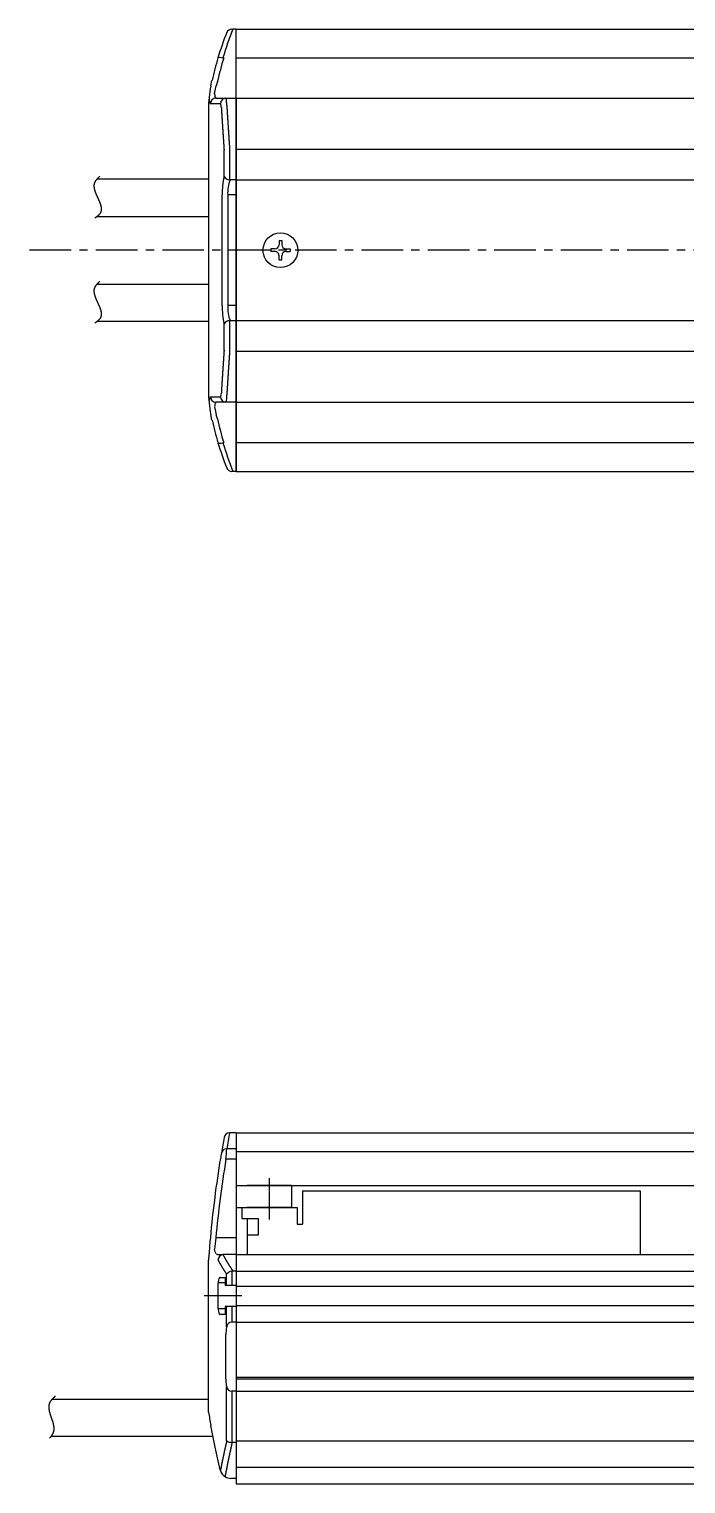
# Model space of a CAD drawing. Extents: x -693 to 450, y 35 to 506.
# Drawn here: x -541.8 to -423.1, y 235.1 to 498.3 of the extents above; entities that cross this region are included whole.
import ezdxf

# ---------------------------------------------------------------- set-up
doc = ezdxf.new("R2010")
doc.units = 0
doc.linetypes.add('CENTER', pattern=[12, 7.5, -1.5, 1.5, -1.5])
doc.layers.get('0').update_dxf_attribs({"linetype": 'CONTINUOUS'})
doc.layers.add('CENTER', color=1, linetype='CENTER')

msp = doc.modelspace()

# ---------------------------------------------------------------- linework, layer by layer
at = {"color": 7, "linetype": 'CONTINUOUS'}
for p, q in [((-505.21, 498.26), (-505.01, 498.26)), ((-504.42, 498.26), (-505.01, 498.26)), ((-504.42, 485.76), (-504.42, 498.26)), ((-504.42, 498.26), (435.58, 498.26)), ((-504.42, 418.26), (-504.42, 498.26)), ((-506.81, 493.09), (-506.67, 493.07)), ((-504.42, 493.06), (-336.42, 493.06)), ((-509, 487.99), (-508.79, 488.98)), ((-507.81, 488.76), (-508.02, 488.03)), ((-509.33, 485.88), (-509.32, 485.89)), ((-507.26, 484.76), (-509.09, 484.76)), ((-508.1, 485.76), (-504.42, 485.76)), ((-504.42, 485.76), (-504.42, 430.76)), ((-504.42, 485.76), (435.58, 485.76)), ((-504.42, 485.76), (-336.42, 485.76)), ((-509.42, 483.91), (-509.42, 432.61)), ((-505.6, 476.51), (-505.62, 476.51)), ((-505.62, 476.51), (-505.62, 471.02)), ((-504.42, 476.53), (435.58, 476.53)), ((-506.6, 471.6), (-506.6, 476.34)), ((-529.55, 471.16), (-509.42, 471.16)), ((-505.62, 471.02), (-505.5, 471.01)), ((-504.42, 471.01), (-505.5, 471.01)), ((-504.42, 471), (435.58, 471)), ((-506.92, 448.26), (-506.92, 468.26)), ((-505.94, 468.26), (-505.94, 448.26)), ((-504.42, 468.26), (-505.94, 468.26)), ((-529.57, 464.36), (-509.42, 464.36)), ((-498.17, 458.51), (-498.17, 458.01)), ((-497.42, 458.51), (-498.17, 458.51)), ((-497.42, 458.01), (-498.17, 458.01)), ((-496.67, 460.01), (-496.67, 459.26)), ((-496.67, 460.01), (-496.17, 460.01)), ((-496.17, 460.01), (-496.17, 459.26)), ((-495.43, 458.51), (-494.67, 458.51)), ((-495.43, 458.01), (-494.67, 458.01)), ((-494.67, 458.51), (-494.67, 458.01)), ((-496.67, 456.51), (-496.67, 457.27)), ((-496.67, 456.51), (-496.17, 456.51)), ((-496.17, 456.51), (-496.17, 457.27)), ((-529.59, 452.11), (-509.42, 452.11)), ((-504.42, 448.26), (-505.94, 448.26)), ((-529.51, 445.41), (-509.42, 445.41)), ((-506.6, 440.19), (-506.6, 444.92)), ((-505.5, 445.51), (-505.62, 445.51)), ((-505.62, 445.51), (-505.62, 440.01)), ((-504.42, 445.51), (-505.5, 445.51)), ((-504.42, 445.53), (435.58, 445.53)), ((-505.62, 440.01), (-505.6, 440.01)), ((-504.42, 439.99), (435.58, 439.99)), ((-509.09, 431.76), (-507.26, 431.76)), ((-509.32, 430.64), (-509.33, 430.65)), ((-504.42, 430.76), (-508.1, 430.76)), ((-504.42, 430.76), (-504.42, 418.26)), ((-504.42, 430.76), (-336.42, 430.76)), ((-502.42, 430.76), (437.58, 430.76)), ((-508.79, 427.54), (-509, 428.54)), ((-507.81, 427.76), (-508.02, 428.5)), ((-506.81, 423.44), (-506.67, 423.46)), ((-504.42, 423.46), (-336.42, 423.46)), ((-505.01, 418.26), (-505.21, 418.26)), ((-504.42, 418.26), (-505.01, 418.26)), ((-504.42, 418.26), (435.58, 418.26)), ((-505.62, 298.59), (-505.6, 298.59)), ((-504.42, 298.59), (-505.6, 298.59)), ((-504.42, 298.59), (-504.42, 289.09)), ((-504.42, 298.59), (-504.42, 236.09)), ((-504.42, 298.59), (-336.42, 298.59)), ((-504.42, 298.59), (-504.42, 289.09)), ((-504.42, 295.7), (-506.12, 295.7)), ((-504.42, 295.23), (-336.42, 295.23)), ((-504.42, 293.82), (-506.27, 293.82)), ((-504.42, 289.09), (-336.42, 289.09)), ((-494.42, 289.09), (-502.42, 289.09)), ((-494.42, 289.09), (-494.42, 285.09)), ((-492.42, 288.09), (-431.42, 288.09)), ((-492.42, 288.09), (-492.42, 282.09)), ((-431.42, 288.09), (-431.42, 276.59)), ((-504.42, 285.09), (-493.42, 285.09)), ((-503.42, 285.09), (-503.42, 283.09)), ((-494.42, 285.09), (-502.42, 285.09)), ((-493.42, 285.09), (-493.42, 282.09)), ((-503.42, 283.09), (-500.42, 283.09)), ((-502.42, 283.09), (-502.42, 276.59)), ((-500.42, 283.09), (-500.42, 280.09)), ((-493.42, 282.09), (-492.42, 282.09)), ((-504.42, 279.59), (-508.1, 279.59)), ((-500.42, 280.09), (-502.42, 280.09)), ((-509.32, 276.91), (-509.33, 276.89)), ((-508.02, 276.68), (-507.81, 276.59)), ((-507.81, 276.59), (-506.67, 276.59)), ((-506.67, 276.59), (-506.81, 276.58)), ((-504.42, 276.59), (-506.67, 276.59)), ((-504.42, 276.59), (435.58, 276.59)), ((-504.42, 276.59), (-504.42, 235.09)), ((-509.42, 248.09), (-509.42, 275.59)), ((-507.65, 266.74), (-507.65, 271.44)), ((-506.39, 271.44), (-507.65, 271.44)), ((-507.34, 272.44), (-506.39, 272.44)), ((-506.39, 272.44), (-506.39, 270.99)), ((-506.14, 270.99), (-506.14, 273.01)), ((-505.01, 273.59), (-505.21, 273.57)), ((-505.21, 273.57), (-505.21, 270.99)), ((-504.42, 273.59), (-505.01, 273.59)), ((-504.42, 273.59), (435.58, 273.59)), ((-504.42, 270.99), (-506.39, 270.99)), ((-504.42, 270.84), (435.58, 270.84)), ((-506.39, 266.74), (-507.65, 266.74)), ((-504.42, 267.19), (-506.39, 267.19)), ((-506.39, 267.19), (-506.39, 265.74)), ((-506.14, 263.52), (-506.14, 267.19)), ((-505.21, 267.19), (-505.21, 264.32)), ((-504.42, 267.34), (435.58, 267.34)), ((-506.39, 265.74), (-507.34, 265.74)), ((-504.42, 264.32), (-505.21, 264.32)), ((-504.42, 264.32), (435.58, 264.32)), ((-506.28, 254.09), (-506.28, 262.09)), ((-506.14, 242.85), (-506.14, 252.65)), ((-504.42, 254.39), (435.58, 254.39)), ((-504.42, 254.09), (435.58, 254.09)), ((-537.64, 250.44), (-509.46, 250.44)), ((-505.21, 251.85), (-505.21, 242.59)), ((-504.42, 251.85), (-505.21, 251.85)), ((-504.42, 251.85), (435.58, 251.85)), ((-537.85, 243.74), (-508.65, 243.74)), ((-505.21, 242.59), (-505.15, 242.59)), ((-504.42, 242.59), (-505.15, 242.59)), ((-504.42, 242.85), (435.58, 242.85)), ((-507.31, 237.62), (-507.27, 237.48)), ((-504.42, 238.09), (435.58, 238.09)), ((-504.42, 236.09), (-505.37, 236.09)), ((-504.42, 235.09), (435.58, 235.09))]:
    msp.add_line(p, q, dxfattribs=at)
for points in [[(-507.71, 493.09), (-507.71, 493.09), (-507.69, 493.11), (-507.59, 493.17), (-507.39, 493.18), (-507.12, 493.15), (-506.81, 493.09)], [(-508.33, 486.57), (-508.24, 487.13), (-508.02, 488.03)], [(-508.33, 429.96), (-508.24, 429.4), (-508.02, 428.5)], [(-507.71, 423.44), (-507.71, 423.44), (-507.69, 423.42), (-507.59, 423.36), (-507.39, 423.35), (-507.12, 423.38), (-506.81, 423.44)], [(-506.27, 293.82), (-506.24, 294.24), (-506.19, 294.87), (-506.14, 295.37), (-506.12, 295.7)], [(-508.02, 276.68), (-508.24, 277.07), (-508.33, 277.54)], [(-507.34, 272.44), (-507.35, 272.44), (-507.46, 272.37), (-507.54, 272.2), (-507.61, 271.96), (-507.65, 271.66), (-507.65, 271.44)], [(-507.65, 266.74), (-507.65, 266.64), (-507.63, 266.32), (-507.56, 266.03), (-507.47, 265.83), (-507.36, 265.74), (-507.34, 265.74)], [(-506.14, 263.52), (-506.22, 263.03), (-506.28, 262.09)], [(-506.28, 254.09), (-506.26, 253.54), (-506.14, 252.65)], [(-507.31, 237.62), (-508.23, 241.71), (-509, 245.67)]]:
    msp.add_lwpolyline(points, dxfattribs=at)
for points in [[(-506.12, 484.45, 0), (-506.11, 484.39, 0), (-506.11, 484.32, 0), (-506.11, 484.26, 0), (-506.1, 484.2, 0), (-506.1, 484.14, 0), (-506.09, 484.08, 0), (-506.09, 484.01, 0), (-506.08, 483.95, 0), (-506.08, 483.89, 0), (-506.08, 483.83, 0), (-506.07, 483.77, 0), (-506.07, 483.7, 0), (-506.07, 483.64, 0), (-506.06, 483.58, 0), (-506.06, 483.52, 0), (-506.05, 483.45, 0), (-506.05, 483.39, 0), (-506.05, 483.33, 0), (-506.04, 483.27, 0), (-506.04, 483.21, 0), (-506.04, 483.14, 0), (-506.03, 483.08, 0), (-506.03, 483.02, 0), (-506.02, 482.96, 0), (-506.02, 482.9, 0), (-506.02, 482.83, 0), (-506.01, 482.77, 0), (-506.01, 482.71, 0), (-506, 482.65, 0), (-506, 482.59, 0), (-506, 482.52, 0), (-505.99, 482.46, 0), (-505.99, 482.4, 0), (-505.98, 482.34, 0), (-505.98, 482.28, 0), (-505.98, 482.21, 0), (-505.97, 482.15, 0), (-505.97, 482.09, 0), (-505.96, 482.03, 0), (-505.96, 481.97, 0), (-505.96, 481.9, 0), (-505.95, 481.84, 0), (-505.95, 481.78, 0), (-505.94, 481.72, 0), (-505.94, 481.66, 0), (-505.94, 481.59, 0), (-505.93, 481.53, 0), (-505.93, 481.47, 0), (-505.93, 481.41, 0), (-505.92, 481.35, 0), (-505.92, 481.29, 0), (-505.91, 481.22, 0), (-505.91, 481.16, 0), (-505.9, 481.1, 0), (-505.9, 481.04, 0), (-505.9, 480.98, 0), (-505.89, 480.91, 0), (-505.89, 480.85, 0), (-505.88, 480.79, 0), (-505.88, 480.73, 0), (-505.88, 480.67, 0), (-505.87, 480.6, 0), (-505.87, 480.54, 0), (-505.87, 480.48, 0), (-505.86, 480.42, 0), (-505.86, 480.36, 0), (-505.85, 480.29, 0), (-505.85, 480.23, 0), (-505.85, 480.17, 0), (-505.84, 480.11, 0), (-505.84, 480.05, 0), (-505.83, 479.98, 0), (-505.83, 479.92, 0), (-505.82, 479.86, 0), (-505.82, 479.8, 0), (-505.82, 479.74, 0), (-505.81, 479.67, 0), (-505.81, 479.61, 0), (-505.81, 479.55, 0), (-505.8, 479.49, 0), (-505.8, 479.42, 0), (-505.79, 479.36, 0), (-505.79, 479.3, 0), (-505.79, 479.24, 0), (-505.78, 479.18, 0), (-505.78, 479.12, 0), (-505.77, 479.05, 0), (-505.77, 478.99, 0), (-505.76, 478.93, 0), (-505.76, 478.87, 0), (-505.76, 478.81, 0), (-505.75, 478.74, 0), (-505.75, 478.68, 0), (-505.74, 478.62, 0), (-505.74, 478.56, 0), (-505.74, 478.5, 0), (-505.73, 478.43, 0), (-505.73, 478.37, 0), (-505.72, 478.31, 0), (-505.72, 478.25, 0), (-505.72, 478.19, 0), (-505.71, 478.12, 0), (-505.71, 478.06, 0), (-505.7, 478, 0), (-505.7, 477.94, 0), (-505.69, 477.88, 0), (-505.69, 477.81, 0), (-505.69, 477.75, 0), (-505.68, 477.69, 0), (-505.68, 477.63, 0), (-505.67, 477.57, 0), (-505.67, 477.5, 0), (-505.67, 477.44, 0), (-505.66, 477.38, 0), (-505.66, 477.32, 0), (-505.65, 477.26, 0), (-505.65, 477.19, 0), (-505.65, 477.13, 0), (-505.64, 477.07, 0), (-505.64, 477.01, 0), (-505.63, 476.95, 0), (-505.63, 476.89, 0), (-505.62, 476.82, 0), (-505.62, 476.76, 0), (-505.62, 476.7, 0), (-505.61, 476.64, 0), (-505.61, 476.58, 0), (-505.6, 476.51, 0)], [(-507.1, 484.11, 0), (-507.1, 484.05, 0), (-507.1, 483.99, 0), (-507.09, 483.92, 0), (-507.09, 483.86, 0), (-507.08, 483.8, 0), (-507.08, 483.74, 0), (-507.08, 483.68, 0), (-507.07, 483.62, 0), (-507.07, 483.56, 0), (-507.06, 483.5, 0), (-507.06, 483.44, 0), (-507.06, 483.38, 0), (-507.05, 483.32, 0), (-507.05, 483.26, 0), (-507.05, 483.19, 0), (-507.04, 483.13, 0), (-507.04, 483.07, 0), (-507.03, 483.01, 0), (-507.03, 482.95, 0), (-507.03, 482.89, 0), (-507.02, 482.83, 0), (-507.02, 482.77, 0), (-507.01, 482.71, 0), (-507.01, 482.65, 0), (-507.01, 482.59, 0), (-507, 482.53, 0), (-507, 482.47, 0), (-507, 482.4, 0), (-506.99, 482.35, 0), (-506.99, 482.28, 0), (-506.98, 482.22, 0), (-506.98, 482.16, 0), (-506.98, 482.1, 0), (-506.97, 482.04, 0), (-506.97, 481.98, 0), (-506.96, 481.92, 0), (-506.96, 481.86, 0), (-506.96, 481.8, 0), (-506.95, 481.74, 0), (-506.95, 481.68, 0), (-506.94, 481.62, 0), (-506.94, 481.55, 0), (-506.94, 481.49, 0), (-506.93, 481.43, 0), (-506.93, 481.37, 0), (-506.93, 481.31, 0), (-506.92, 481.25, 0), (-506.92, 481.19, 0), (-506.91, 481.13, 0), (-506.91, 481.07, 0), (-506.91, 481.01, 0), (-506.9, 480.95, 0), (-506.9, 480.89, 0), (-506.89, 480.83, 0), (-506.89, 480.77, 0), (-506.89, 480.7, 0), (-506.88, 480.64, 0), (-506.88, 480.58, 0), (-506.88, 480.52, 0), (-506.87, 480.46, 0), (-506.87, 480.4, 0), (-506.86, 480.34, 0), (-506.86, 480.28, 0), (-506.86, 480.22, 0), (-506.85, 480.16, 0), (-506.85, 480.1, 0), (-506.84, 480.04, 0), (-506.84, 479.98, 0), (-506.84, 479.92, 0), (-506.83, 479.86, 0), (-506.83, 479.8, 0), (-506.82, 479.73, 0), (-506.82, 479.67, 0), (-506.82, 479.61, 0), (-506.81, 479.55, 0), (-506.81, 479.49, 0), (-506.8, 479.43, 0), (-506.8, 479.37, 0), (-506.8, 479.31, 0), (-506.79, 479.25, 0), (-506.79, 479.19, 0), (-506.78, 479.13, 0), (-506.78, 479.07, 0), (-506.78, 479.01, 0), (-506.77, 478.94, 0), (-506.77, 478.88, 0), (-506.76, 478.82, 0), (-506.76, 478.76, 0), (-506.76, 478.7, 0), (-506.75, 478.64, 0), (-506.75, 478.58, 0), (-506.74, 478.52, 0), (-506.74, 478.46, 0), (-506.74, 478.4, 0), (-506.73, 478.34, 0), (-506.73, 478.28, 0), (-506.72, 478.22, 0), (-506.72, 478.16, 0), (-506.72, 478.1, 0), (-506.71, 478.04, 0), (-506.71, 477.97, 0), (-506.7, 477.91, 0), (-506.7, 477.85, 0), (-506.7, 477.79, 0), (-506.69, 477.73, 0), (-506.69, 477.67, 0), (-506.68, 477.61, 0), (-506.68, 477.55, 0), (-506.68, 477.49, 0), (-506.67, 477.43, 0), (-506.67, 477.37, 0), (-506.66, 477.31, 0), (-506.66, 477.25, 0), (-506.66, 477.19, 0), (-506.65, 477.13, 0), (-506.65, 477.06, 0), (-506.64, 477, 0), (-506.64, 476.94, 0), (-506.63, 476.88, 0), (-506.63, 476.82, 0), (-506.63, 476.76, 0), (-506.62, 476.7, 0), (-506.62, 476.64, 0), (-506.62, 476.58, 0), (-506.61, 476.52, 0), (-506.61, 476.46, 0), (-506.6, 476.4, 0), (-506.6, 476.34, 0)], [(-506.6, 440.19, 0), (-506.6, 440.13, 0), (-506.61, 440.07, 0), (-506.61, 440.01, 0), (-506.62, 439.95, 0), (-506.62, 439.89, 0), (-506.62, 439.83, 0), (-506.63, 439.77, 0), (-506.63, 439.71, 0), (-506.63, 439.64, 0), (-506.64, 439.58, 0), (-506.64, 439.52, 0), (-506.65, 439.46, 0), (-506.65, 439.4, 0), (-506.66, 439.34, 0), (-506.66, 439.28, 0), (-506.66, 439.22, 0), (-506.67, 439.16, 0), (-506.67, 439.1, 0), (-506.68, 439.04, 0), (-506.68, 438.98, 0), (-506.68, 438.92, 0), (-506.69, 438.86, 0), (-506.69, 438.8, 0), (-506.7, 438.74, 0), (-506.7, 438.68, 0), (-506.7, 438.61, 0), (-506.71, 438.55, 0), (-506.71, 438.49, 0), (-506.72, 438.43, 0), (-506.72, 438.37, 0), (-506.72, 438.31, 0), (-506.73, 438.25, 0), (-506.73, 438.19, 0), (-506.74, 438.13, 0), (-506.74, 438.07, 0), (-506.74, 438.01, 0), (-506.75, 437.95, 0), (-506.75, 437.89, 0), (-506.76, 437.83, 0), (-506.76, 437.76, 0), (-506.76, 437.7, 0), (-506.77, 437.64, 0), (-506.77, 437.58, 0), (-506.78, 437.52, 0), (-506.78, 437.46, 0), (-506.78, 437.4, 0), (-506.79, 437.34, 0), (-506.79, 437.28, 0), (-506.8, 437.22, 0), (-506.8, 437.16, 0), (-506.8, 437.1, 0), (-506.81, 437.04, 0), (-506.81, 436.98, 0), (-506.82, 436.92, 0), (-506.82, 436.85, 0), (-506.82, 436.79, 0), (-506.83, 436.73, 0), (-506.83, 436.67, 0), (-506.84, 436.61, 0), (-506.84, 436.55, 0), (-506.84, 436.49, 0), (-506.85, 436.43, 0), (-506.85, 436.37, 0), (-506.86, 436.31, 0), (-506.86, 436.25, 0), (-506.86, 436.19, 0), (-506.87, 436.13, 0), (-506.87, 436.07, 0), (-506.88, 436, 0), (-506.88, 435.94, 0), (-506.88, 435.88, 0), (-506.89, 435.82, 0), (-506.89, 435.76, 0), (-506.89, 435.7, 0), (-506.9, 435.64, 0), (-506.9, 435.58, 0), (-506.91, 435.52, 0), (-506.91, 435.46, 0), (-506.91, 435.4, 0), (-506.92, 435.34, 0), (-506.92, 435.28, 0), (-506.93, 435.22, 0), (-506.93, 435.16, 0), (-506.93, 435.1, 0), (-506.94, 435.03, 0), (-506.94, 434.97, 0), (-506.94, 434.91, 0), (-506.95, 434.85, 0), (-506.95, 434.79, 0), (-506.96, 434.73, 0), (-506.96, 434.67, 0), (-506.96, 434.61, 0), (-506.97, 434.55, 0), (-506.97, 434.49, 0), (-506.98, 434.43, 0), (-506.98, 434.37, 0), (-506.98, 434.31, 0), (-506.99, 434.25, 0), (-506.99, 434.18, 0), (-507, 434.12, 0), (-507, 434.06, 0), (-507, 434, 0), (-507.01, 433.94, 0), (-507.01, 433.88, 0), (-507.01, 433.82, 0), (-507.02, 433.76, 0), (-507.02, 433.7, 0), (-507.03, 433.64, 0), (-507.03, 433.58, 0), (-507.03, 433.52, 0), (-507.04, 433.45, 0), (-507.04, 433.39, 0), (-507.05, 433.33, 0), (-507.05, 433.27, 0), (-507.05, 433.21, 0), (-507.06, 433.15, 0), (-507.06, 433.09, 0), (-507.06, 433.03, 0), (-507.07, 432.97, 0), (-507.07, 432.91, 0), (-507.08, 432.85, 0), (-507.08, 432.79, 0), (-507.08, 432.73, 0), (-507.09, 432.66, 0), (-507.09, 432.61, 0), (-507.1, 432.54, 0), (-507.1, 432.48, 0), (-507.1, 432.42, 0)], [(-505.6, 440.01, 0), (-505.61, 439.95, 0), (-505.61, 439.89, 0), (-505.62, 439.83, 0), (-505.62, 439.77, 0), (-505.62, 439.7, 0), (-505.63, 439.64, 0), (-505.63, 439.58, 0), (-505.64, 439.52, 0), (-505.64, 439.46, 0), (-505.65, 439.39, 0), (-505.65, 439.33, 0), (-505.65, 439.27, 0), (-505.66, 439.21, 0), (-505.66, 439.15, 0), (-505.67, 439.09, 0), (-505.67, 439.02, 0), (-505.67, 438.96, 0), (-505.68, 438.9, 0), (-505.68, 438.84, 0), (-505.69, 438.78, 0), (-505.69, 438.71, 0), (-505.69, 438.65, 0), (-505.7, 438.59, 0), (-505.7, 438.53, 0), (-505.71, 438.47, 0), (-505.71, 438.4, 0), (-505.72, 438.34, 0), (-505.72, 438.28, 0), (-505.72, 438.22, 0), (-505.73, 438.16, 0), (-505.73, 438.1, 0), (-505.74, 438.03, 0), (-505.74, 437.97, 0), (-505.74, 437.91, 0), (-505.75, 437.85, 0), (-505.75, 437.79, 0), (-505.76, 437.72, 0), (-505.76, 437.66, 0), (-505.76, 437.6, 0), (-505.77, 437.54, 0), (-505.77, 437.48, 0), (-505.78, 437.41, 0), (-505.78, 437.35, 0), (-505.79, 437.29, 0), (-505.79, 437.23, 0), (-505.79, 437.17, 0), (-505.8, 437.1, 0), (-505.8, 437.04, 0), (-505.81, 436.98, 0), (-505.81, 436.92, 0), (-505.81, 436.86, 0), (-505.82, 436.79, 0), (-505.82, 436.73, 0), (-505.82, 436.67, 0), (-505.83, 436.61, 0), (-505.83, 436.55, 0), (-505.84, 436.48, 0), (-505.84, 436.42, 0), (-505.85, 436.36, 0), (-505.85, 436.3, 0), (-505.85, 436.24, 0), (-505.86, 436.17, 0), (-505.86, 436.11, 0), (-505.87, 436.05, 0), (-505.87, 435.99, 0), (-505.87, 435.93, 0), (-505.88, 435.86, 0), (-505.88, 435.8, 0), (-505.88, 435.74, 0), (-505.89, 435.68, 0), (-505.89, 435.62, 0), (-505.9, 435.55, 0), (-505.9, 435.49, 0), (-505.9, 435.43, 0), (-505.91, 435.37, 0), (-505.91, 435.31, 0), (-505.92, 435.24, 0), (-505.92, 435.18, 0), (-505.93, 435.12, 0), (-505.93, 435.06, 0), (-505.93, 435, 0), (-505.94, 434.93, 0), (-505.94, 434.87, 0), (-505.94, 434.81, 0), (-505.95, 434.75, 0), (-505.95, 434.69, 0), (-505.96, 434.62, 0), (-505.96, 434.56, 0), (-505.96, 434.5, 0), (-505.97, 434.44, 0), (-505.97, 434.38, 0), (-505.98, 434.31, 0), (-505.98, 434.25, 0), (-505.98, 434.19, 0), (-505.99, 434.13, 0), (-505.99, 434.07, 0), (-506, 434, 0), (-506, 433.94, 0), (-506, 433.88, 0), (-506.01, 433.82, 0), (-506.01, 433.76, 0), (-506.02, 433.69, 0), (-506.02, 433.63, 0), (-506.02, 433.57, 0), (-506.03, 433.51, 0), (-506.03, 433.44, 0), (-506.04, 433.38, 0), (-506.04, 433.32, 0), (-506.04, 433.26, 0), (-506.05, 433.2, 0), (-506.05, 433.13, 0), (-506.05, 433.07, 0), (-506.06, 433.01, 0), (-506.06, 432.95, 0), (-506.07, 432.89, 0), (-506.07, 432.82, 0), (-506.07, 432.76, 0), (-506.08, 432.7, 0), (-506.08, 432.64, 0), (-506.08, 432.58, 0), (-506.09, 432.51, 0), (-506.09, 432.45, 0), (-506.1, 432.39, 0), (-506.1, 432.33, 0), (-506.11, 432.27, 0), (-506.11, 432.2, 0), (-506.11, 432.14, 0), (-506.12, 432.08, 0)], [(-506.81, 276.58, 0), (-506.8, 276.55, 0), (-506.79, 276.53, 0), (-506.78, 276.5, 0), (-506.76, 276.48, 0), (-506.75, 276.46, 0), (-506.74, 276.43, 0), (-506.73, 276.41, 0), (-506.71, 276.39, 0), (-506.7, 276.36, 0), (-506.69, 276.34, 0), (-506.68, 276.32, 0), (-506.67, 276.29, 0), (-506.65, 276.27, 0), (-506.64, 276.25, 0), (-506.63, 276.22, 0), (-506.61, 276.2, 0), (-506.6, 276.17, 0), (-506.59, 276.15, 0), (-506.58, 276.13, 0), (-506.56, 276.1, 0), (-506.55, 276.08, 0), (-506.54, 276.06, 0), (-506.52, 276.03, 0), (-506.51, 276.01, 0), (-506.5, 275.99, 0), (-506.49, 275.96, 0), (-506.47, 275.94, 0), (-506.46, 275.91, 0), (-506.45, 275.89, 0), (-506.43, 275.87, 0), (-506.42, 275.84, 0), (-506.41, 275.82, 0), (-506.39, 275.8, 0), (-506.38, 275.77, 0), (-506.37, 275.75, 0), (-506.35, 275.73, 0), (-506.34, 275.7, 0), (-506.33, 275.68, 0), (-506.31, 275.65, 0), (-506.3, 275.63, 0), (-506.29, 275.61, 0), (-506.27, 275.58, 0), (-506.26, 275.56, 0), (-506.25, 275.54, 0), (-506.23, 275.51, 0), (-506.22, 275.49, 0), (-506.21, 275.47, 0), (-506.19, 275.44, 0), (-506.18, 275.42, 0), (-506.17, 275.4, 0), (-506.15, 275.37, 0), (-506.14, 275.35, 0), (-506.12, 275.33, 0), (-506.11, 275.3, 0), (-506.1, 275.28, 0), (-506.08, 275.26, 0), (-506.07, 275.23, 0), (-506.06, 275.21, 0), (-506.04, 275.19, 0), (-506.03, 275.16, 0), (-506.01, 275.14, 0), (-506, 275.12, 0), (-505.98, 275.09, 0), (-505.97, 275.07, 0), (-505.96, 275.05, 0), (-505.94, 275.02, 0), (-505.93, 275, 0), (-505.91, 274.98, 0), (-505.9, 274.95, 0), (-505.88, 274.93, 0), (-505.87, 274.91, 0), (-505.86, 274.88, 0), (-505.84, 274.86, 0), (-505.83, 274.84, 0), (-505.81, 274.81, 0), (-505.8, 274.79, 0), (-505.78, 274.77, 0), (-505.77, 274.74, 0), (-505.75, 274.72, 0), (-505.74, 274.7, 0), (-505.73, 274.67, 0), (-505.71, 274.65, 0), (-505.7, 274.63, 0), (-505.68, 274.6, 0), (-505.67, 274.58, 0), (-505.65, 274.56, 0), (-505.64, 274.53, 0), (-505.62, 274.51, 0), (-505.61, 274.49, 0), (-505.59, 274.46, 0), (-505.58, 274.44, 0), (-505.56, 274.42, 0), (-505.55, 274.39, 0), (-505.53, 274.37, 0), (-505.52, 274.35, 0), (-505.5, 274.32, 0), (-505.49, 274.3, 0), (-505.47, 274.28, 0), (-505.46, 274.26, 0), (-505.44, 274.23, 0), (-505.43, 274.21, 0), (-505.41, 274.19, 0), (-505.4, 274.16, 0), (-505.38, 274.14, 0), (-505.37, 274.12, 0), (-505.35, 274.09, 0), (-505.34, 274.07, 0), (-505.32, 274.05, 0), (-505.31, 274.02, 0), (-505.29, 274, 0), (-505.27, 273.98, 0), (-505.26, 273.95, 0), (-505.24, 273.93, 0), (-505.23, 273.91, 0), (-505.21, 273.89, 0), (-505.2, 273.86, 0), (-505.18, 273.84, 0), (-505.17, 273.82, 0), (-505.15, 273.79, 0), (-505.13, 273.77, 0), (-505.12, 273.75, 0), (-505.1, 273.73, 0), (-505.09, 273.7, 0), (-505.07, 273.68, 0), (-505.06, 273.66, 0), (-505.04, 273.63, 0), (-505.02, 273.61, 0), (-505.01, 273.59, 0)], [(-507.71, 275.59, 0), (-507.7, 275.57, 0), (-507.69, 275.55, 0), (-507.67, 275.53, 0), (-507.66, 275.5, 0), (-507.65, 275.49, 0), (-507.64, 275.46, 0), (-507.63, 275.44, 0), (-507.62, 275.42, 0), (-507.61, 275.4, 0), (-507.6, 275.38, 0), (-507.59, 275.36, 0), (-507.57, 275.34, 0), (-507.56, 275.32, 0), (-507.55, 275.3, 0), (-507.54, 275.28, 0), (-507.53, 275.26, 0), (-507.52, 275.24, 0), (-507.51, 275.22, 0), (-507.5, 275.2, 0), (-507.49, 275.18, 0), (-507.47, 275.16, 0), (-507.46, 275.14, 0), (-507.45, 275.12, 0), (-507.44, 275.1, 0), (-507.43, 275.08, 0), (-507.42, 275.06, 0), (-507.41, 275.04, 0), (-507.39, 275.02, 0), (-507.38, 275, 0), (-507.37, 274.98, 0), (-507.36, 274.96, 0), (-507.35, 274.94, 0), (-507.34, 274.92, 0), (-507.32, 274.89, 0), (-507.31, 274.88, 0), (-507.3, 274.86, 0), (-507.29, 274.83, 0), (-507.28, 274.81, 0), (-507.27, 274.79, 0), (-507.25, 274.77, 0), (-507.24, 274.75, 0), (-507.23, 274.73, 0), (-507.22, 274.71, 0), (-507.21, 274.69, 0), (-507.2, 274.67, 0), (-507.18, 274.65, 0), (-507.17, 274.63, 0), (-507.16, 274.61, 0), (-507.15, 274.59, 0), (-507.14, 274.57, 0), (-507.12, 274.55, 0), (-507.11, 274.53, 0), (-507.1, 274.51, 0), (-507.09, 274.49, 0), (-507.08, 274.47, 0), (-507.06, 274.45, 0), (-507.05, 274.43, 0), (-507.04, 274.41, 0), (-507.03, 274.39, 0), (-507.02, 274.37, 0), (-507, 274.35, 0), (-506.99, 274.33, 0), (-506.98, 274.31, 0), (-506.97, 274.29, 0), (-506.95, 274.27, 0), (-506.94, 274.25, 0), (-506.93, 274.23, 0), (-506.92, 274.21, 0), (-506.91, 274.19, 0), (-506.89, 274.17, 0), (-506.88, 274.15, 0), (-506.87, 274.13, 0), (-506.86, 274.11, 0), (-506.84, 274.09, 0), (-506.83, 274.07, 0), (-506.82, 274.05, 0), (-506.81, 274.03, 0), (-506.79, 274.01, 0), (-506.78, 273.99, 0), (-506.77, 273.97, 0), (-506.75, 273.95, 0), (-506.74, 273.93, 0), (-506.73, 273.91, 0), (-506.72, 273.89, 0), (-506.7, 273.87, 0), (-506.69, 273.85, 0), (-506.68, 273.83, 0), (-506.67, 273.81, 0), (-506.65, 273.79, 0), (-506.64, 273.77, 0), (-506.63, 273.75, 0), (-506.62, 273.73, 0), (-506.6, 273.71, 0), (-506.59, 273.69, 0), (-506.58, 273.67, 0), (-506.56, 273.65, 0), (-506.55, 273.63, 0), (-506.54, 273.61, 0), (-506.52, 273.59, 0), (-506.51, 273.57, 0), (-506.5, 273.55, 0), (-506.48, 273.53, 0), (-506.47, 273.51, 0), (-506.46, 273.49, 0), (-506.45, 273.47, 0), (-506.43, 273.45, 0), (-506.42, 273.43, 0), (-506.41, 273.41, 0), (-506.39, 273.39, 0), (-506.38, 273.37, 0), (-506.37, 273.35, 0), (-506.35, 273.33, 0), (-506.34, 273.31, 0), (-506.33, 273.29, 0), (-506.31, 273.27, 0), (-506.3, 273.25, 0), (-506.29, 273.23, 0), (-506.27, 273.21, 0), (-506.26, 273.19, 0), (-506.25, 273.17, 0), (-506.23, 273.15, 0), (-506.22, 273.13, 0), (-506.2, 273.11, 0), (-506.19, 273.09, 0), (-506.18, 273.07, 0), (-506.16, 273.05, 0), (-506.15, 273.03, 0), (-506.14, 273.01, 0)], [(-506.14, 242.85, 0), (-506.15, 242.81, 0), (-506.16, 242.77, 0), (-506.17, 242.73, 0), (-506.17, 242.69, 0), (-506.18, 242.65, 0), (-506.19, 242.6, 0), (-506.2, 242.56, 0), (-506.21, 242.52, 0), (-506.22, 242.48, 0), (-506.23, 242.44, 0), (-506.24, 242.4, 0), (-506.25, 242.35, 0), (-506.26, 242.31, 0), (-506.27, 242.27, 0), (-506.28, 242.23, 0), (-506.29, 242.19, 0), (-506.3, 242.15, 0), (-506.31, 242.1, 0), (-506.32, 242.06, 0), (-506.33, 242.02, 0), (-506.33, 241.98, 0), (-506.34, 241.94, 0), (-506.35, 241.9, 0), (-506.36, 241.85, 0), (-506.37, 241.81, 0), (-506.38, 241.77, 0), (-506.39, 241.73, 0), (-506.4, 241.69, 0), (-506.41, 241.65, 0), (-506.42, 241.6, 0), (-506.43, 241.56, 0), (-506.44, 241.52, 0), (-506.45, 241.48, 0), (-506.45, 241.44, 0), (-506.46, 241.4, 0), (-506.47, 241.35, 0), (-506.48, 241.31, 0), (-506.49, 241.27, 0), (-506.5, 241.23, 0), (-506.51, 241.19, 0), (-506.52, 241.14, 0), (-506.53, 241.1, 0), (-506.54, 241.06, 0), (-506.55, 241.02, 0), (-506.56, 240.98, 0), (-506.56, 240.94, 0), (-506.57, 240.89, 0), (-506.58, 240.85, 0), (-506.59, 240.81, 0), (-506.6, 240.77, 0), (-506.61, 240.72, 0), (-506.62, 240.68, 0), (-506.63, 240.64, 0), (-506.64, 240.6, 0), (-506.65, 240.56, 0), (-506.65, 240.52, 0), (-506.66, 240.47, 0), (-506.67, 240.43, 0), (-506.68, 240.39, 0), (-506.69, 240.35, 0), (-506.7, 240.31, 0), (-506.71, 240.26, 0), (-506.72, 240.22, 0), (-506.73, 240.18, 0), (-506.74, 240.14, 0), (-506.74, 240.1, 0), (-506.75, 240.05, 0), (-506.76, 240.01, 0), (-506.77, 239.97, 0), (-506.78, 239.93, 0), (-506.79, 239.88, 0), (-506.8, 239.84, 0), (-506.81, 239.8, 0), (-506.81, 239.76, 0), (-506.82, 239.72, 0), (-506.83, 239.68, 0), (-506.84, 239.63, 0), (-506.85, 239.59, 0), (-506.86, 239.55, 0), (-506.87, 239.51, 0), (-506.88, 239.46, 0), (-506.88, 239.42, 0), (-506.89, 239.38, 0), (-506.9, 239.34, 0), (-506.91, 239.3, 0), (-506.92, 239.25, 0), (-506.93, 239.21, 0), (-506.94, 239.17, 0), (-506.94, 239.13, 0), (-506.95, 239.09, 0), (-506.96, 239.04, 0), (-506.97, 239, 0), (-506.98, 238.96, 0), (-506.99, 238.92, 0), (-507, 238.87, 0), (-507, 238.83, 0), (-507.01, 238.79, 0), (-507.02, 238.75, 0), (-507.03, 238.71, 0), (-507.04, 238.66, 0), (-507.05, 238.62, 0), (-507.05, 238.58, 0), (-507.06, 238.54, 0), (-507.07, 238.49, 0), (-507.08, 238.45, 0), (-507.09, 238.41, 0), (-507.1, 238.37, 0), (-507.11, 238.32, 0), (-507.11, 238.28, 0), (-507.12, 238.24, 0), (-507.13, 238.2, 0), (-507.14, 238.16, 0), (-507.15, 238.11, 0), (-507.16, 238.07, 0), (-507.16, 238.03, 0), (-507.17, 237.99, 0), (-507.18, 237.94, 0), (-507.19, 237.9, 0), (-507.2, 237.86, 0), (-507.21, 237.82, 0), (-507.21, 237.77, 0), (-507.22, 237.73, 0), (-507.23, 237.69, 0), (-507.24, 237.65, 0), (-507.25, 237.6, 0), (-507.25, 237.56, 0), (-507.26, 237.52, 0), (-507.27, 237.48, 0)], [(-505.15, 242.59, 0), (-505.16, 242.54, 0), (-505.18, 242.49, 0), (-505.18, 242.44, 0), (-505.2, 242.4, 0), (-505.21, 242.35, 0), (-505.22, 242.3, 0), (-505.23, 242.25, 0), (-505.24, 242.2, 0), (-505.25, 242.16, 0), (-505.26, 242.11, 0), (-505.27, 242.06, 0), (-505.28, 242.01, 0), (-505.29, 241.97, 0), (-505.3, 241.92, 0), (-505.31, 241.87, 0), (-505.32, 241.82, 0), (-505.34, 241.77, 0), (-505.35, 241.72, 0), (-505.36, 241.68, 0), (-505.37, 241.63, 0), (-505.38, 241.58, 0), (-505.39, 241.53, 0), (-505.4, 241.49, 0), (-505.41, 241.44, 0), (-505.42, 241.39, 0), (-505.43, 241.34, 0), (-505.44, 241.29, 0), (-505.45, 241.24, 0), (-505.46, 241.2, 0), (-505.47, 241.15, 0), (-505.48, 241.1, 0), (-505.49, 241.05, 0), (-505.5, 241, 0), (-505.51, 240.96, 0), (-505.52, 240.91, 0), (-505.54, 240.86, 0), (-505.55, 240.81, 0), (-505.56, 240.76, 0), (-505.57, 240.72, 0), (-505.58, 240.67, 0), (-505.59, 240.62, 0), (-505.6, 240.57, 0), (-505.61, 240.52, 0), (-505.62, 240.47, 0), (-505.63, 240.43, 0), (-505.64, 240.38, 0), (-505.65, 240.33, 0), (-505.66, 240.28, 0), (-505.67, 240.23, 0), (-505.68, 240.19, 0), (-505.69, 240.14, 0), (-505.7, 240.09, 0), (-505.71, 240.04, 0), (-505.72, 239.99, 0), (-505.73, 239.94, 0), (-505.74, 239.9, 0), (-505.75, 239.85, 0), (-505.76, 239.8, 0), (-505.77, 239.75, 0), (-505.78, 239.7, 0), (-505.79, 239.65, 0), (-505.8, 239.6, 0), (-505.81, 239.56, 0), (-505.82, 239.51, 0), (-505.83, 239.46, 0), (-505.84, 239.41, 0), (-505.85, 239.36, 0), (-505.86, 239.31, 0), (-505.87, 239.27, 0), (-505.88, 239.22, 0), (-505.89, 239.17, 0), (-505.9, 239.12, 0), (-505.91, 239.07, 0), (-505.92, 239.02, 0), (-505.93, 238.97, 0), (-505.94, 238.93, 0), (-505.95, 238.88, 0), (-505.96, 238.83, 0), (-505.97, 238.78, 0), (-505.98, 238.73, 0), (-505.99, 238.68, 0), (-506, 238.64, 0), (-506.01, 238.59, 0), (-506.02, 238.54, 0), (-506.03, 238.49, 0), (-506.04, 238.44, 0), (-506.05, 238.39, 0), (-506.06, 238.34, 0), (-506.07, 238.29, 0), (-506.07, 238.25, 0), (-506.08, 238.2, 0), (-506.1, 238.15, 0), (-506.1, 238.1, 0), (-506.11, 238.05, 0), (-506.12, 238, 0), (-506.13, 237.96, 0), (-506.14, 237.91, 0), (-506.15, 237.86, 0), (-506.16, 237.81, 0), (-506.17, 237.76, 0), (-506.18, 237.71, 0), (-506.19, 237.66, 0), (-506.2, 237.61, 0), (-506.21, 237.56, 0), (-506.22, 237.52, 0), (-506.23, 237.47, 0), (-506.24, 237.42, 0), (-506.25, 237.37, 0), (-506.26, 237.32, 0), (-506.26, 237.27, 0), (-506.27, 237.22, 0), (-506.28, 237.18, 0), (-506.29, 237.13, 0), (-506.3, 237.08, 0), (-506.31, 237.03, 0), (-506.32, 236.98, 0), (-506.33, 236.93, 0), (-506.34, 236.88, 0), (-506.35, 236.83, 0), (-506.36, 236.78, 0), (-506.37, 236.74, 0), (-506.38, 236.69, 0), (-506.38, 236.64, 0), (-506.39, 236.59, 0), (-506.4, 236.54, 0), (-506.41, 236.49, 0), (-506.42, 236.44, 0), (-506.43, 236.39, 0)]]:
    msp.add_polyline3d(points, dxfattribs=at)
at = {"color": 7}
for points in [[(-529.12, 471.58, 0), (-529.15, 471.55, 0), (-529.19, 471.52, 0), (-529.22, 471.49, 0), (-529.25, 471.46, 0), (-529.28, 471.43, 0), (-529.32, 471.4, 0), (-529.35, 471.37, 0), (-529.38, 471.33, 0), (-529.41, 471.3, 0), (-529.45, 471.27, 0), (-529.48, 471.24, 0), (-529.51, 471.2, 0), (-529.54, 471.17, 0), (-529.57, 471.14, 0), (-529.6, 471.11, 0), (-529.63, 471.07, 0), (-529.66, 471.04, 0), (-529.69, 471, 0), (-529.72, 470.97, 0), (-529.74, 470.93, 0), (-529.77, 470.9, 0), (-529.8, 470.86, 0), (-529.82, 470.83, 0), (-529.85, 470.79, 0), (-529.87, 470.75, 0), (-529.89, 470.72, 0), (-529.91, 470.68, 0), (-529.94, 470.64, 0), (-529.96, 470.61, 0), (-529.98, 470.57, 0), (-529.99, 470.53, 0), (-530.01, 470.49, 0), (-530.02, 470.45, 0), (-530.04, 470.42, 0), (-530.05, 470.38, 0), (-530.06, 470.34, 0), (-530.08, 470.3, 0), (-530.09, 470.26, 0), (-530.09, 470.22, 0), (-530.1, 470.18, 0), (-530.11, 470.14, 0), (-530.11, 470.1, 0), (-530.12, 470.06, 0), (-530.12, 470.02, 0), (-530.12, 469.98, 0), (-530.13, 469.93, 0), (-530.13, 469.89, 0), (-530.13, 469.85, 0), (-530.12, 469.81, 0), (-530.12, 469.77, 0), (-530.12, 469.72, 0), (-530.12, 469.68, 0), (-530.11, 469.64, 0), (-530.11, 469.6, 0), (-530.1, 469.55, 0), (-530.09, 469.51, 0), (-530.09, 469.47, 0), (-530.08, 469.42, 0), (-530.07, 469.38, 0), (-530.06, 469.33, 0), (-530.05, 469.29, 0), (-530.04, 469.25, 0), (-530.03, 469.2, 0), (-530.01, 469.16, 0), (-530, 469.11, 0), (-529.99, 469.07, 0), (-529.98, 469.02, 0), (-529.96, 468.98, 0), (-529.95, 468.93, 0), (-529.93, 468.89, 0), (-529.91, 468.84, 0), (-529.9, 468.8, 0), (-529.88, 468.75, 0), (-529.87, 468.71, 0), (-529.85, 468.66, 0), (-529.83, 468.62, 0), (-529.81, 468.57, 0), (-529.79, 468.52, 0), (-529.77, 468.48, 0), (-529.75, 468.43, 0), (-529.74, 468.39, 0), (-529.72, 468.34, 0), (-529.7, 468.3, 0), (-529.68, 468.25, 0), (-529.65, 468.2, 0), (-529.63, 468.16, 0), (-529.61, 468.11, 0), (-529.59, 468.07, 0), (-529.57, 468.02, 0), (-529.55, 467.97, 0), (-529.53, 467.93, 0), (-529.51, 467.88, 0), (-529.49, 467.83, 0), (-529.47, 467.79, 0), (-529.45, 467.74, 0), (-529.42, 467.7, 0), (-529.4, 467.65, 0), (-529.38, 467.61, 0), (-529.36, 467.56, 0), (-529.34, 467.51, 0), (-529.32, 467.47, 0), (-529.3, 467.42, 0), (-529.28, 467.38, 0), (-529.26, 467.33, 0), (-529.24, 467.28, 0), (-529.22, 467.24, 0), (-529.2, 467.19, 0), (-529.18, 467.15, 0), (-529.16, 467.1, 0), (-529.14, 467.06, 0), (-529.12, 467.01, 0), (-529.1, 466.97, 0), (-529.08, 466.92, 0), (-529.07, 466.88, 0), (-529.05, 466.83, 0), (-529.03, 466.79, 0), (-529.01, 466.74, 0), (-529, 466.7, 0), (-528.98, 466.65, 0), (-528.97, 466.61, 0), (-528.95, 466.56, 0), (-528.94, 466.52, 0), (-528.93, 466.48, 0), (-528.91, 466.43, 0), (-528.9, 466.39, 0), (-528.89, 466.35, 0), (-528.88, 466.3, 0), (-528.87, 466.26, 0), (-528.86, 466.22, 0), (-528.85, 466.18, 0), (-528.84, 466.13, 0), (-528.83, 466.09, 0), (-528.82, 466.05, 0), (-528.82, 466.01, 0), (-528.81, 465.96, 0), (-528.81, 465.92, 0), (-528.8, 465.88, 0), (-528.8, 465.84, 0), (-528.8, 465.8, 0), (-528.79, 465.76, 0), (-528.79, 465.72, 0), (-528.79, 465.68, 0), (-528.8, 465.64, 0), (-528.8, 465.6, 0), (-528.8, 465.56, 0), (-528.8, 465.52, 0), (-528.81, 465.48, 0), (-528.82, 465.44, 0), (-528.82, 465.4, 0), (-528.83, 465.37, 0), (-528.84, 465.33, 0), (-528.85, 465.29, 0), (-528.86, 465.25, 0), (-528.87, 465.22, 0), (-528.89, 465.18, 0), (-528.9, 465.14, 0), (-528.92, 465.11, 0), (-528.94, 465.07, 0), (-528.96, 465.04, 0), (-528.97, 465, 0), (-529, 464.97, 0), (-529.02, 464.93, 0), (-529.04, 464.9, 0), (-529.07, 464.86, 0), (-529.09, 464.83, 0), (-529.12, 464.8, 0), (-529.14, 464.76, 0), (-529.17, 464.73, 0), (-529.2, 464.7, 0), (-529.23, 464.67, 0), (-529.26, 464.64, 0), (-529.29, 464.6, 0), (-529.33, 464.57, 0), (-529.36, 464.54, 0), (-529.39, 464.51, 0), (-529.42, 464.48, 0), (-529.46, 464.45, 0), (-529.49, 464.42, 0), (-529.53, 464.39, 0), (-529.57, 464.37, 0), (-529.6, 464.34, 0), (-529.64, 464.31, 0), (-529.67, 464.28, 0), (-529.71, 464.25, 0), (-529.75, 464.23, 0), (-529.78, 464.2, 0), (-529.82, 464.17, 0), (-529.86, 464.15, 0), (-529.89, 464.12, 0), (-529.93, 464.1, 0), (-529.96, 464.07, 0)], [(-529.12, 452.58, 0), (-529.15, 452.55, 0), (-529.19, 452.52, 0), (-529.22, 452.49, 0), (-529.25, 452.46, 0), (-529.28, 452.43, 0), (-529.32, 452.4, 0), (-529.35, 452.36, 0), (-529.38, 452.33, 0), (-529.41, 452.3, 0), (-529.45, 452.27, 0), (-529.48, 452.24, 0), (-529.51, 452.2, 0), (-529.54, 452.17, 0), (-529.57, 452.14, 0), (-529.6, 452.11, 0), (-529.63, 452.07, 0), (-529.66, 452.04, 0), (-529.69, 452, 0), (-529.72, 451.97, 0), (-529.74, 451.93, 0), (-529.77, 451.9, 0), (-529.8, 451.86, 0), (-529.82, 451.83, 0), (-529.85, 451.79, 0), (-529.87, 451.75, 0), (-529.89, 451.72, 0), (-529.91, 451.68, 0), (-529.94, 451.64, 0), (-529.96, 451.61, 0), (-529.98, 451.57, 0), (-529.99, 451.53, 0), (-530.01, 451.49, 0), (-530.02, 451.45, 0), (-530.04, 451.42, 0), (-530.05, 451.38, 0), (-530.06, 451.34, 0), (-530.08, 451.3, 0), (-530.09, 451.26, 0), (-530.09, 451.22, 0), (-530.1, 451.18, 0), (-530.11, 451.14, 0), (-530.11, 451.1, 0), (-530.12, 451.06, 0), (-530.12, 451.02, 0), (-530.12, 450.98, 0), (-530.13, 450.94, 0), (-530.13, 450.89, 0), (-530.13, 450.85, 0), (-530.12, 450.81, 0), (-530.12, 450.77, 0), (-530.12, 450.72, 0), (-530.12, 450.68, 0), (-530.11, 450.64, 0), (-530.11, 450.6, 0), (-530.1, 450.55, 0), (-530.09, 450.51, 0), (-530.09, 450.47, 0), (-530.08, 450.42, 0), (-530.07, 450.38, 0), (-530.06, 450.33, 0), (-530.05, 450.29, 0), (-530.04, 450.25, 0), (-530.03, 450.2, 0), (-530.01, 450.16, 0), (-530, 450.11, 0), (-529.99, 450.07, 0), (-529.98, 450.02, 0), (-529.96, 449.98, 0), (-529.95, 449.93, 0), (-529.93, 449.89, 0), (-529.91, 449.84, 0), (-529.9, 449.8, 0), (-529.88, 449.75, 0), (-529.87, 449.71, 0), (-529.85, 449.66, 0), (-529.83, 449.62, 0), (-529.81, 449.57, 0), (-529.79, 449.52, 0), (-529.77, 449.48, 0), (-529.75, 449.43, 0), (-529.74, 449.39, 0), (-529.72, 449.34, 0), (-529.7, 449.3, 0), (-529.68, 449.25, 0), (-529.65, 449.2, 0), (-529.63, 449.16, 0), (-529.61, 449.11, 0), (-529.59, 449.07, 0), (-529.57, 449.02, 0), (-529.55, 448.97, 0), (-529.53, 448.93, 0), (-529.51, 448.88, 0), (-529.49, 448.83, 0), (-529.47, 448.79, 0), (-529.45, 448.74, 0), (-529.42, 448.7, 0), (-529.4, 448.65, 0), (-529.38, 448.61, 0), (-529.36, 448.56, 0), (-529.34, 448.51, 0), (-529.32, 448.47, 0), (-529.3, 448.42, 0), (-529.28, 448.37, 0), (-529.26, 448.33, 0), (-529.24, 448.28, 0), (-529.22, 448.24, 0), (-529.2, 448.19, 0), (-529.18, 448.15, 0), (-529.16, 448.1, 0), (-529.14, 448.06, 0), (-529.12, 448.01, 0), (-529.1, 447.97, 0), (-529.08, 447.92, 0), (-529.07, 447.88, 0), (-529.05, 447.83, 0), (-529.03, 447.79, 0), (-529.01, 447.74, 0), (-529, 447.7, 0), (-528.98, 447.65, 0), (-528.97, 447.61, 0), (-528.95, 447.56, 0), (-528.94, 447.52, 0), (-528.93, 447.48, 0), (-528.91, 447.43, 0), (-528.9, 447.39, 0), (-528.89, 447.35, 0), (-528.88, 447.3, 0), (-528.87, 447.26, 0), (-528.86, 447.22, 0), (-528.85, 447.18, 0), (-528.84, 447.13, 0), (-528.83, 447.09, 0), (-528.82, 447.05, 0), (-528.82, 447.01, 0), (-528.81, 446.96, 0), (-528.81, 446.92, 0), (-528.8, 446.88, 0), (-528.8, 446.84, 0), (-528.8, 446.8, 0), (-528.79, 446.76, 0), (-528.79, 446.72, 0), (-528.79, 446.68, 0), (-528.8, 446.64, 0), (-528.8, 446.6, 0), (-528.8, 446.56, 0), (-528.8, 446.52, 0), (-528.81, 446.48, 0), (-528.82, 446.44, 0), (-528.82, 446.4, 0), (-528.83, 446.37, 0), (-528.84, 446.33, 0), (-528.85, 446.29, 0), (-528.86, 446.25, 0), (-528.87, 446.22, 0), (-528.89, 446.18, 0), (-528.9, 446.14, 0), (-528.92, 446.11, 0), (-528.94, 446.07, 0), (-528.96, 446.04, 0), (-528.97, 446, 0), (-529, 445.97, 0), (-529.02, 445.93, 0), (-529.04, 445.9, 0), (-529.07, 445.86, 0), (-529.09, 445.83, 0), (-529.12, 445.8, 0), (-529.14, 445.76, 0), (-529.17, 445.73, 0), (-529.2, 445.7, 0), (-529.23, 445.67, 0), (-529.26, 445.64, 0), (-529.29, 445.6, 0), (-529.33, 445.57, 0), (-529.36, 445.54, 0), (-529.39, 445.51, 0), (-529.42, 445.48, 0), (-529.46, 445.45, 0), (-529.49, 445.42, 0), (-529.53, 445.39, 0), (-529.57, 445.37, 0), (-529.6, 445.34, 0), (-529.64, 445.31, 0), (-529.67, 445.28, 0), (-529.71, 445.25, 0), (-529.75, 445.23, 0), (-529.78, 445.2, 0), (-529.82, 445.17, 0), (-529.86, 445.15, 0), (-529.89, 445.12, 0), (-529.93, 445.1, 0), (-529.96, 445.07, 0)], [(-537.1, 250.92, 0), (-537.14, 250.89, 0), (-537.17, 250.87, 0), (-537.2, 250.84, 0), (-537.24, 250.81, 0), (-537.27, 250.78, 0), (-537.3, 250.75, 0), (-537.34, 250.72, 0), (-537.37, 250.69, 0), (-537.4, 250.66, 0), (-537.43, 250.63, 0), (-537.47, 250.6, 0), (-537.5, 250.57, 0), (-537.53, 250.54, 0), (-537.56, 250.51, 0), (-537.59, 250.48, 0), (-537.63, 250.45, 0), (-537.66, 250.42, 0), (-537.69, 250.39, 0), (-537.72, 250.35, 0), (-537.75, 250.32, 0), (-537.77, 250.29, 0), (-537.8, 250.26, 0), (-537.83, 250.22, 0), (-537.86, 250.19, 0), (-537.88, 250.16, 0), (-537.91, 250.12, 0), (-537.94, 250.09, 0), (-537.96, 250.05, 0), (-537.98, 250.02, 0), (-538.01, 249.98, 0), (-538.03, 249.95, 0), (-538.05, 249.91, 0), (-538.07, 249.88, 0), (-538.09, 249.84, 0), (-538.11, 249.81, 0), (-538.13, 249.77, 0), (-538.14, 249.73, 0), (-538.16, 249.7, 0), (-538.17, 249.66, 0), (-538.19, 249.62, 0), (-538.2, 249.59, 0), (-538.21, 249.55, 0), (-538.22, 249.51, 0), (-538.23, 249.47, 0), (-538.24, 249.43, 0), (-538.25, 249.39, 0), (-538.26, 249.35, 0), (-538.27, 249.32, 0), (-538.27, 249.28, 0), (-538.28, 249.24, 0), (-538.28, 249.2, 0), (-538.28, 249.16, 0), (-538.29, 249.12, 0), (-538.29, 249.08, 0), (-538.29, 249.04, 0), (-538.29, 249, 0), (-538.29, 248.96, 0), (-538.29, 248.91, 0), (-538.29, 248.87, 0), (-538.29, 248.83, 0), (-538.28, 248.79, 0), (-538.28, 248.75, 0), (-538.28, 248.71, 0), (-538.27, 248.67, 0), (-538.27, 248.62, 0), (-538.26, 248.58, 0), (-538.25, 248.54, 0), (-538.25, 248.5, 0), (-538.24, 248.46, 0), (-538.23, 248.41, 0), (-538.22, 248.37, 0), (-538.22, 248.33, 0), (-538.21, 248.28, 0), (-538.2, 248.24, 0), (-538.19, 248.2, 0), (-538.18, 248.15, 0), (-538.17, 248.11, 0), (-538.15, 248.07, 0), (-538.14, 248.02, 0), (-538.13, 247.98, 0), (-538.12, 247.94, 0), (-538.11, 247.89, 0), (-538.1, 247.85, 0), (-538.08, 247.8, 0), (-538.07, 247.76, 0), (-538.05, 247.72, 0), (-538.04, 247.67, 0), (-538.03, 247.63, 0), (-538.01, 247.58, 0), (-538, 247.54, 0), (-537.98, 247.49, 0), (-537.97, 247.45, 0), (-537.95, 247.41, 0), (-537.94, 247.36, 0), (-537.92, 247.32, 0), (-537.91, 247.27, 0), (-537.89, 247.23, 0), (-537.88, 247.18, 0), (-537.86, 247.14, 0), (-537.85, 247.09, 0), (-537.83, 247.05, 0), (-537.82, 247, 0), (-537.8, 246.96, 0), (-537.79, 246.91, 0), (-537.77, 246.87, 0), (-537.76, 246.82, 0), (-537.74, 246.78, 0), (-537.73, 246.73, 0), (-537.71, 246.69, 0), (-537.7, 246.64, 0), (-537.68, 246.6, 0), (-537.67, 246.55, 0), (-537.65, 246.51, 0), (-537.64, 246.47, 0), (-537.62, 246.42, 0), (-537.61, 246.38, 0), (-537.6, 246.33, 0), (-537.58, 246.29, 0), (-537.57, 246.24, 0), (-537.56, 246.2, 0), (-537.55, 246.15, 0), (-537.53, 246.11, 0), (-537.52, 246.06, 0), (-537.51, 246.02, 0), (-537.5, 245.97, 0), (-537.49, 245.93, 0), (-537.48, 245.89, 0), (-537.47, 245.84, 0), (-537.46, 245.8, 0), (-537.45, 245.76, 0), (-537.44, 245.71, 0), (-537.43, 245.67, 0), (-537.42, 245.62, 0), (-537.42, 245.58, 0), (-537.41, 245.54, 0), (-537.4, 245.5, 0), (-537.4, 245.45, 0), (-537.39, 245.41, 0), (-537.39, 245.37, 0), (-537.38, 245.32, 0), (-537.38, 245.28, 0), (-537.38, 245.24, 0), (-537.38, 245.19, 0), (-537.38, 245.15, 0), (-537.38, 245.11, 0), (-537.38, 245.07, 0), (-537.38, 245.03, 0), (-537.38, 244.99, 0), (-537.38, 244.94, 0), (-537.38, 244.9, 0), (-537.38, 244.86, 0), (-537.39, 244.82, 0), (-537.39, 244.78, 0), (-537.4, 244.74, 0), (-537.41, 244.7, 0), (-537.41, 244.66, 0), (-537.42, 244.62, 0), (-537.43, 244.58, 0), (-537.44, 244.54, 0), (-537.45, 244.5, 0), (-537.47, 244.46, 0), (-537.48, 244.42, 0), (-537.49, 244.38, 0), (-537.51, 244.34, 0), (-537.52, 244.3, 0), (-537.54, 244.26, 0), (-537.56, 244.22, 0), (-537.57, 244.19, 0), (-537.59, 244.15, 0), (-537.61, 244.11, 0), (-537.63, 244.07, 0), (-537.65, 244.04, 0), (-537.68, 244, 0), (-537.7, 243.96, 0), (-537.72, 243.93, 0), (-537.74, 243.89, 0), (-537.77, 243.85, 0), (-537.79, 243.82, 0), (-537.82, 243.78, 0), (-537.84, 243.75, 0), (-537.87, 243.71, 0), (-537.89, 243.68, 0), (-537.92, 243.64, 0), (-537.94, 243.6, 0), (-537.97, 243.57, 0), (-538, 243.54, 0), (-538.02, 243.5, 0), (-538.05, 243.47, 0), (-538.08, 243.43, 0), (-538.1, 243.4, 0), (-538.13, 243.37, 0)]]:
    msp.add_polyline3d(points, dxfattribs=at)
at = {"color": 7, "linetype": 'CONTINUOUS'}
msp.add_circle((-496.42, 458.26), 3.15, dxfattribs=at)
for centre, radius, start, end in [((-450.26, 475.76), 60, 158.6289, 163.2172), ((-450.26, 476.26), 59, 158.1066, 163.434), ((-505.21, 497.26), 1, 90, 158.6289), ((-450.26, 475.76), 60, 163.2172, 167.2711), ((-450.26, 475.76), 59, 162.9452, 167.2711), ((-489.42, 483.91), 20, 168.2428, 174.3222), ((-489.42, 483.91), 20, 174.3608, 180), ((-506.88, 485.81), 2.45, 178.4425, 205.3692), ((-508.09, 484.77), 0.998, 90.1197, 180.1192), ((-506.72, 486.59), 1.6, 180.866, 211.1276), ((-506.27, 484.77), 0.993, 90.3866, 180.3814), ((-508.19, 484.19), 1.09, 355.4589, 31.5464), ((-510.09, 484.64), 3.98, 357.2362, 16.3888), ((-493.83, 468.67), 13.1, 167.0756, 181.7962), ((-505.62, 472.12), 1.1, 208.0711, 270.4788), ((-499.66, 468.68), 6.3, 158.2264, 183.771), ((-497.42, 459.26), 0.748, 270, 0), ((-497.42, 457.27), 0.748, 0, 90.0001), ((-495.43, 459.26), 0.748, 180, 270), ((-495.43, 457.27), 0.748, 90, 180), ((-493.18, 447.92), 13.75, 178.5514, 192.5767), ((-499.76, 447.83), 6.19, 176.0145, 201.9881), ((-505.62, 444.4), 1.1, 89.5212, 151.9289), ((-489.42, 432.61), 20, 180, 185.6392), ((-507.21, 430.79), 2.12, 152.4725, 183.7157), ((-508.09, 431.76), 0.998, 179.8808, 269.8803), ((-507.99, 432.29), 0.898, 324.3599, 8.6348), ((-506.27, 431.76), 0.993, 179.6186, 269.6134), ((-509.27, 431.79), 3.17, 341.1045, 5.2706), ((-489.42, 432.61), 20, 185.6778, 191.7572), ((-506.72, 429.94), 1.6, 148.8724, 179.134), ((-450.26, 440.76), 60, 192.7289, 196.7828), ((-450.26, 440.76), 59, 192.7289, 197.0548), ((-450.26, 440.76), 60, 196.7828, 201.3711), ((-450.26, 440.26), 59, 196.566, 201.8934), ((-505.21, 419.26), 1, 201.3711, 270), ((-309.92, 261.45), 200, 169.5385, 170.3653), ((-505.62, 297.59), 1, 90, 169.5385), ((-309.92, 262.39), 199, 169.5209, 170.3653), ((-309.92, 261.45), 200, 170.3653, 170.6396), ((-506.16, 294.74), 0.959, 87.296, 168.8526), ((-309.92, 261.45), 200, 170.6396, 174.7718), ((-309.92, 261.45), 199, 170.6396, 174.7718), ((-309.92, 261.45), 200, 174.7718, 175.5727), ((-396.08, 265.92), 112.85, 173.0438, 174.0881), ((-309.92, 261.45), 200, 175.5727, 175.9477), ((-506.63, 275.51), 1.08, 99.918, 175.9292), ((-505, 272.16), 1.42, 98.4757, 143.2161), ((-505.22, 263.4), 0.923, 89.0012, 172.5415), ((-505.22, 252.77), 0.92, 187.2921, 271.1652), ((-361.42, 272.5), 150, 189.3668, 190.305), ((-505.2, 244.37), 1.78, 238.2867, 269.9173), ((-505.37, 238.09), 2, 197.7448, 237.8532), ((-505.37, 238.09), 2, 237.8532, 270)]:
    msp.add_arc(centre, radius, start, end, dxfattribs=at)
at = {"layer": 'CENTER', "color": 1, "linetype": 'CENTER'}
for p, q in [((449.74, 458.26), (-541.84, 458.26)), ((-498.42, 282.89), (-498.42, 291.27)), ((-503.42, 269.09), (-510.2, 269.09))]:
    msp.add_line(p, q, dxfattribs=at)

doc.saveas('drawing.dxf')
